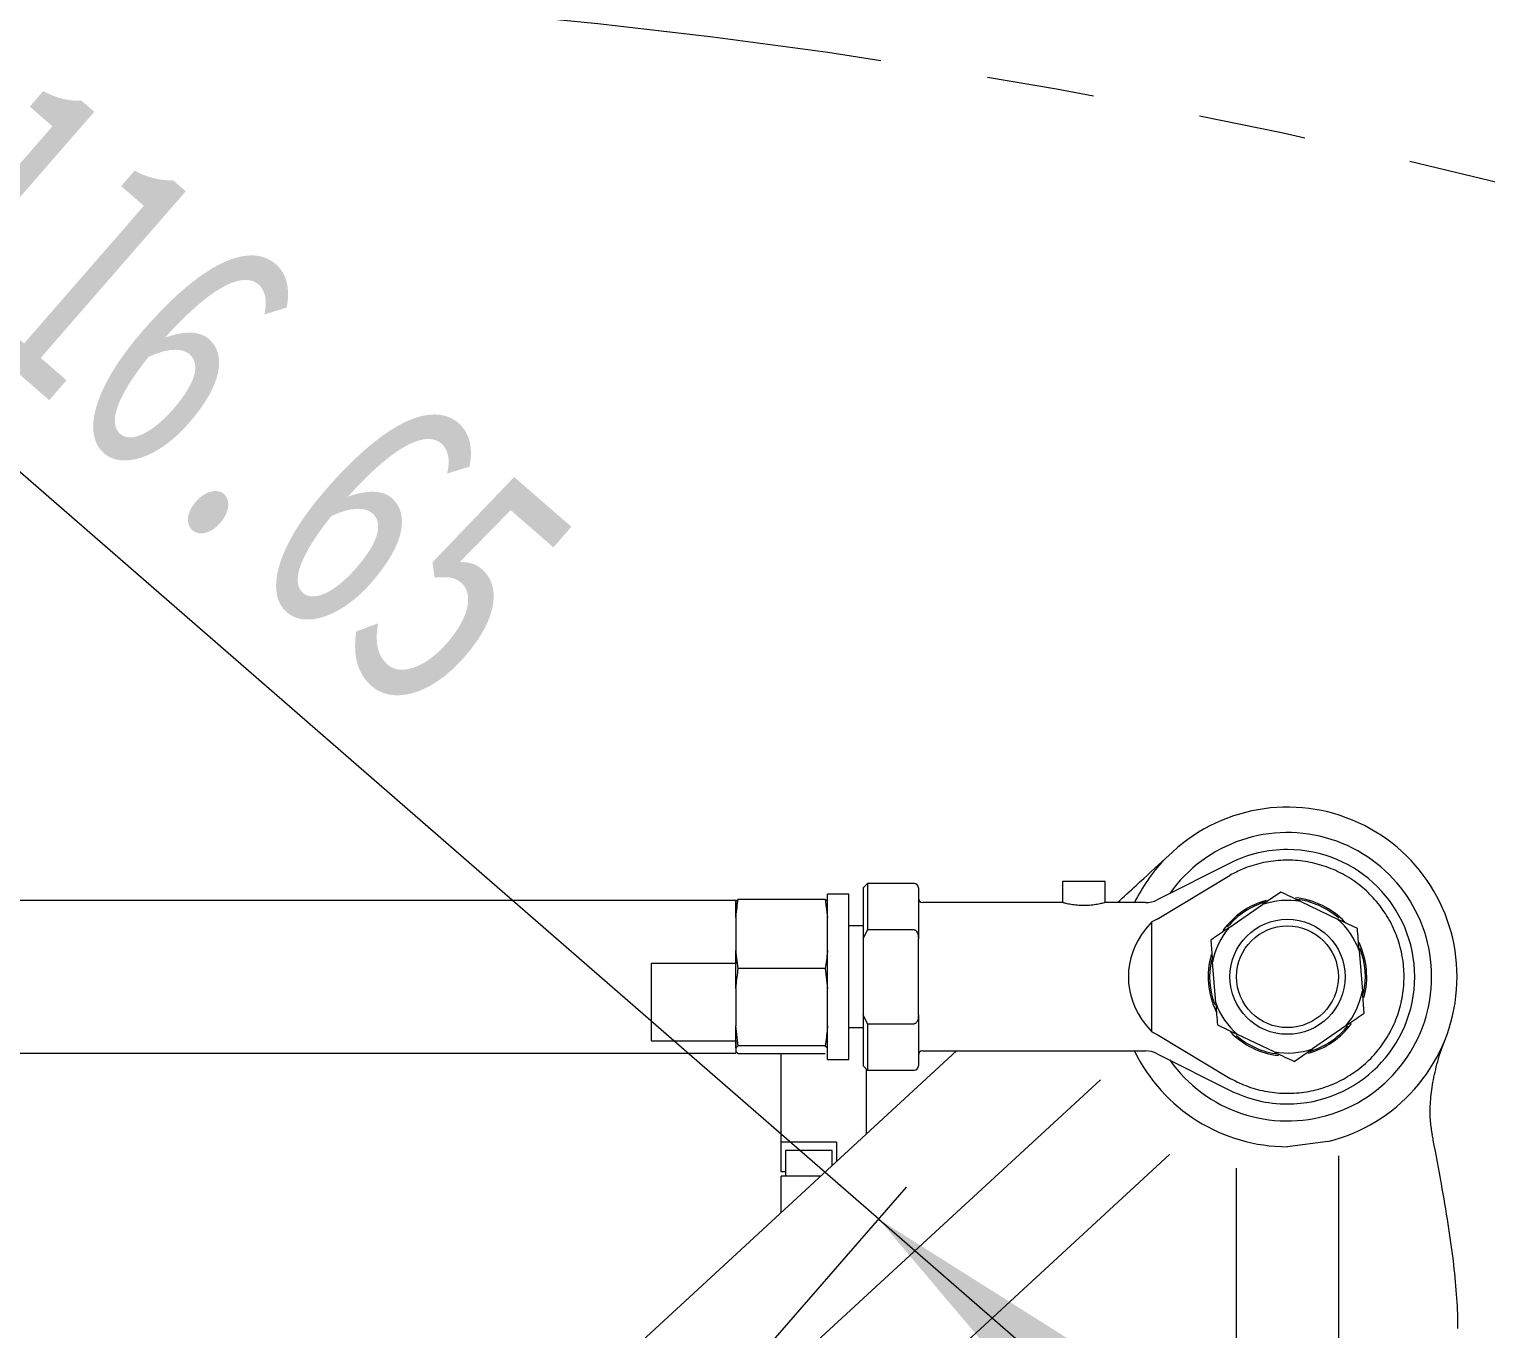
# Paper-space layout '草迹图' of a CAD drawing. Header units: millimetres. Extents: x 0 to 420, y 0 to 297.
# Drawn here: x 164.71 to 181.88, y 257.17 to 272.49 of the extents above; entities that cross this region are included whole.
import ezdxf

# ---------------------------------------------------------------- set-up
doc = ezdxf.new("R2010")
doc.units = ezdxf.units.MM
doc.linetypes.add('PHANTOM', pattern=[12.7, 6.35, -1.27, 1.27, -1.27, 1.27, -1.27])
doc.layers.get('0').update_dxf_attribs({"lineweight": 18})
doc.layers.add('双点划线层', color=7, linetype='PHANTOM', lineweight=18)
doc.layers.add('标注层', color=7, linetype='Continuous', lineweight=15)
doc.styles.add('SLDTEXTSTYLE6', font='', dxfattribs={"width": 0.7})
doc.styles.get('SLDTEXTSTYLE6').set_extended_font_data('宋体')
doc.dimstyles.new('SLDDIMSTYLE0', dxfattribs={"dimtxt": 3, "dimasz": 3, "dimexe": 0, "dimexo": 0.0625, "dimgap": 0.75, "dimtad": 1, "dimdec": 4, "dimlfac": 10, "dimzin": 12, "dimdsep": 46, "dimtxsty": 'SLDTEXTSTYLE6', "dimcen": 0.09, "dimdle": 6, "dimazin": 3, "dimtfac": 1, "dimtdec": 3, "dimtofl": 0, "dimtmove": 0, "dimatfit": 3, "dimfxl": 1, "dimfrac": 2, "dimtolj": 1, "dimarcsym": 0})
doc.dimstyles.new('SLDDIMSTYLE2', dxfattribs={"dimtxt": 3, "dimasz": 3, "dimexe": 0, "dimexo": 0.0625, "dimgap": 0.75, "dimtad": 1, "dimlfac": 10, "dimrnd": 1e-09, "dimzin": 12, "dimdsep": 46, "dimtxsty": 'SLDTEXTSTYLE6', "dimcen": 0.09, "dimdle": 6, "dimadec": 0, "dimazin": 3, "dimtfac": 1, "dimtdec": 3, "dimtofl": 0, "dimtmove": 0, "dimatfit": 3, "dimfxl": 1, "dimfrac": 2, "dimtolj": 1, "dimarcsym": 0})
doc.dimstyles.new('SLDDIMSTYLE5', dxfattribs={"dimtxt": 3, "dimasz": 3, "dimexe": 0, "dimexo": 0.0625, "dimgap": 0.75, "dimtad": 1, "dimdec": 6, "dimlfac": 10, "dimrnd": 1e-09, "dimzin": 12, "dimdsep": 46, "dimtxsty": 'SLDTEXTSTYLE6', "dimcen": 0.09, "dimdle": 6, "dimadec": 0, "dimazin": 3, "dimtfac": 1, "dimtdec": 3, "dimtofl": 0, "dimtmove": 0, "dimatfit": 3, "dimfxl": 1, "dimfrac": 2, "dimtolj": 1, "dimarcsym": 0})

# ---------------------------------------------------------------- blocks, each defined once
blk = doc.blocks.new('*X46')
at = {"layer": '标注层'}
for points in [[(130.174, 263.41), (131.109, 260.522), (131.934, 260.937)], [(133.639, 250.478), (133.927, 253.5), (133.005, 253.446)]]:
    blk.add_hatch(color=256, dxfattribs=at).paths.add_polyline_path(points, flags=0)
blk.add_arc((107.775, 250.478), 25.864, 0, 30, dxfattribs=at)
at = {"layer": '标注层', "insert": (135.59, 261.546), "char_height": 3, "width": 8.11528, "attachment_point": 1, "rotation": 285, "style": 'SLDTEXTSTYLE6'}
blk.add_mtext('30%%D', dxfattribs=at)
blk = doc.blocks.new('*X49')
at = {"layer": '标注层'}
for points in [[(162.166, 239.812), (162.958, 236.882), (163.802, 237.255)], [(164.017, 232.904), (164.155, 235.937), (163.238, 235.838)]]:
    blk.add_hatch(color=256, dxfattribs=at).paths.add_polyline_path(points, flags=0)
for start, end in [(0, 30), (327.3587, 0)]:
    blk.add_arc((150.202, 232.904), 13.815, start, end, dxfattribs=at)
at = {"layer": '标注层', "insert": (158.532, 226.443), "char_height": 3, "width": 8.45864, "attachment_point": 1, "rotation": 71.5429, "style": 'SLDTEXTSTYLE6'}
blk.add_mtext('30%%D', dxfattribs=at)
blk = doc.blocks.new('*X50')
at = {"layer": '标注层'}
for points in [[(156.688, 239.391), (154.53, 241.526), (153.989, 240.779)], [(158.146, 237.491), (158.788, 234.524), (159.65, 234.854)]]:
    blk.add_hatch(color=256, dxfattribs=at).paths.add_polyline_path(points, flags=0)
for start, end in [(45, 87.447), (30, 45), (355.4224, 30)]:
    blk.add_arc((150.202, 232.904), 9.174, start, end, dxfattribs=at)
at = {"layer": '标注层', "insert": (152.174, 246.26), "char_height": 3, "width": 9.3931, "attachment_point": 1, "rotation": 336.6091, "style": 'SLDTEXTSTYLE6'}
blk.add_mtext('15%%D', dxfattribs=at)
blk = doc.blocks.new('*X56')
at = {"layer": '标注层'}
for points in [[(174.723, 258.463), (176.683, 256.145), (177.289, 256.842)], [(183.523, 250.806), (181.563, 253.123), (180.957, 252.427)]]:
    blk.add_hatch(color=256, dxfattribs=at).paths.add_polyline_path(points, flags=0)
for p, q in [((174.723, 258.463), (162.324, 269.251)), ((167.775, 250.478), (175.051, 258.84)), ((174.723, 258.463), (183.523, 250.806)), ((176.575, 242.821), (183.851, 251.183))]:
    blk.add_line(p, q, dxfattribs=at)
at = {"layer": '标注层', "insert": (164.863, 272.168), "char_height": 3, "width": 16.96425, "attachment_point": 1, "rotation": 318.9727, "style": 'SLDTEXTSTYLE6'}
blk.add_mtext('116.65', dxfattribs=at)
blk = doc.blocks.new('*X67')
at = {"layer": '标注层'}
for points in [[(200.23, 266.253), (197.401, 265.153), (197.863, 264.353)], [(148.268, 236.253), (151.097, 237.353), (150.636, 238.153)]]:
    blk.add_hatch(color=256, dxfattribs=at).paths.add_polyline_path(points, flags=0)
for p, q in [((202.163, 262.905), (199.98, 266.686)), ((148.268, 236.253), (200.23, 266.253)), ((150.202, 232.904), (148.018, 236.686))]:
    blk.add_line(p, q, dxfattribs=at)
at = {"layer": '标注层', "insert": (170.048, 253.293), "char_height": 3, "width": 10.26141, "attachment_point": 1, "rotation": 30, "style": 'SLDTEXTSTYLE6'}
blk.add_mtext('600', dxfattribs=at)

psp = doc.layouts.new('草迹图')

# ---------------------------------------------------------------- linework, layer by layer
at = {"color": 7, "linetype": 'Continuous', "lineweight": 0}
for p, q in [((178.08734785, 262.69995273), (178.10763002, 262.71990371)), ((178.10763002, 262.71990371), (178.18548573, 262.79165316)), ((178.86765936, 262.66139563), (178.00438566, 262.22785107)), ((174.59084848, 262.42094183), (174.54084848, 262.37094183)), ((175.14084848, 262.42094183), (174.59084848, 262.42094183)), ((174.59084848, 262.42094183), (174.59084848, 261.87546865)), ((176.89084848, 262.44594183), (176.89084848, 262.19593716)), ((177.14084848, 262.44594183), (176.89084848, 262.44594183)), ((177.39084848, 262.44594183), (177.14084848, 262.44594183)), ((177.39084848, 262.19497242), (177.39084848, 262.44594183)), ((178.00438566, 262.00100386), (178.86765936, 262.5196146)), ((173.04016808, 262.22168008), (126.04016808, 262.22168008)), ((173.06736493, 262.23297243), (173.04016808, 262.20803138)), ((173.04016808, 262.22168008), (173.04016808, 261.47843803)), ((173.04016808, 262.02093086), (173.04016808, 262.20803138)), ((174.09297124, 262.23297243), (173.06736493, 262.23297243)), ((174.09297124, 262.23297243), (174.12016808, 262.02093086)), ((174.37016808, 262.29668008), (174.12016808, 262.29668008)), ((174.12016808, 260.34668008), (174.12016808, 262.29668008)), ((174.37016808, 260.34668008), (174.37016808, 262.29668008)), ((174.54084848, 262.37094183), (174.54084848, 261.76815542)), ((175.19084848, 262.37094183), (175.19084848, 261.76815542)), ((179.46190193, 262.31932537), (179.24732015, 262.17173036)), ((179.69701385, 262.2072896), (180.1308888, 262.00053908)), ((176.89086571, 262.19594183), (175.24084848, 262.19594183)), ((177.86974784, 262.19594183), (177.38743215, 262.19594183)), ((178.85133147, 261.89935889), (179.24732015, 262.17173036)), ((174.54084848, 261.92168008), (174.37016808, 261.92168008)), ((174.54084848, 261.76815542), (174.59084848, 261.87546865)), ((175.14084848, 261.87546865), (174.59084848, 261.87546865)), ((177.94084848, 261.96952163), (177.86974784, 261.88241215)), ((178.00438566, 262.00100386), (177.94084848, 261.96952163)), ((177.94084848, 260.67236202), (177.94084848, 261.96952163)), ((180.36600071, 261.88850332), (180.1308888, 262.00053908)), ((174.54084848, 261.76815542), (174.54084848, 260.87372823)), ((175.19084848, 260.87372823), (175.19084848, 261.76815542)), ((178.6367497, 261.75176388), (178.65727984, 261.4921331)), ((173.06736493, 261.41758832), (173.04016808, 261.62962988)), ((173.04016808, 261.18060571), (173.04016808, 261.62962988)), ((180.38653085, 261.62887254), (180.42441713, 261.14975055)), ((172.04016808, 261.47843803), (172.04016808, 260.56615927)), ((173.04016808, 261.47843803), (172.04016808, 261.47843803)), ((174.09297124, 261.41758832), (173.06736493, 261.41758832)), ((174.09297124, 261.41758832), (174.12016808, 261.18060571)), ((178.69516611, 261.01301111), (178.65727984, 261.4921331)), ((173.04016808, 261.18060571), (173.04016808, 260.74327858)), ((180.44494727, 260.89011978), (180.42441713, 261.14975055)), ((174.59084848, 260.766415), (174.54084848, 260.87372823)), ((174.54084848, 260.87372823), (174.54084848, 260.27094183)), ((175.19084848, 260.87372823), (175.19084848, 260.27094183)), ((173.06736493, 260.50629597), (173.04016808, 260.74327858)), ((173.04016808, 260.48135493), (173.04016808, 260.74327858)), ((174.37016808, 260.72168008), (174.54084848, 260.72168008)), ((174.59084848, 260.766415), (175.14084848, 260.766415)), ((174.59084848, 260.766415), (174.59084848, 260.22094183)), ((177.86974784, 260.7594715), (177.94084848, 260.67236202)), ((177.94084848, 260.67236202), (178.00438566, 260.6408798)), ((178.71569625, 260.75338034), (178.95080817, 260.64134457)), ((180.23036549, 260.74252477), (179.83437681, 260.4701533)), ((172.04016808, 260.56615927), (173.04016808, 260.56615927)), ((173.04016808, 260.56615927), (173.04016808, 260.42168008)), ((174.09297124, 260.50629597), (173.06736493, 260.50629597)), ((174.09297124, 260.50629597), (174.12016808, 260.48135493)), ((178.00438566, 260.6408798), (178.86765936, 260.12226906)), ((179.38468312, 260.43459405), (178.95080817, 260.64134457)), ((126.04016808, 260.42168008), (173.04016808, 260.42168008)), ((167.63924451, 253.07255858), (175.64014189, 260.44594183)), ((173.06736493, 260.41038774), (173.04016808, 260.43532879)), ((174.09297124, 260.41038774), (173.06736493, 260.41038774)), ((173.57515784, 259.37094183), (173.57515784, 260.41038774)), ((174.12016808, 260.34668008), (174.37016808, 260.34668008)), ((175.24084848, 260.44594183), (177.86974784, 260.44594183)), ((178.00438566, 260.41403259), (178.86765936, 259.98048802)), ((179.61979503, 260.32255829), (179.83437681, 260.4701533)), ((174.54084848, 260.27094183), (174.59084848, 260.22094183)), ((174.57515784, 260.23663247), (174.57515784, 259.46448498)), ((174.59084848, 260.22094183), (175.14084848, 260.22094183)), ((169.26485434, 252.66683044), (177.33702076, 260.10589305)), ((173.77515784, 259.37094183), (173.57515784, 259.37094183)), ((173.57515784, 259.02094183), (173.57515784, 259.37094183)), ((174.17515784, 259.37094183), (173.77515784, 259.37094183)), ((174.22515784, 259.37094183), (174.17515784, 259.37094183)), ((174.22515784, 259.37094183), (174.22515784, 259.14193564)), ((180.0155127, 259.37808468), (179.54084848, 259.31736124)), ((178.15023841, 259.22346626), (170.07807199, 251.78440364)), ((173.62515784, 259.27094183), (173.62515784, 258.97094183)), ((174.17515784, 259.27094183), (173.62515784, 259.27094183)), ((174.17515784, 259.09585717), (174.17515784, 259.27094183)), ((180.14084848, 259.20868595), (180.14084848, 255.36560737)), ((173.62515784, 259.02094183), (173.57515784, 259.02094183)), ((173.57515784, 258.54291545), (173.57515784, 258.97094183)), ((173.77515784, 258.97094183), (173.57515784, 258.97094183)), ((174.03961154, 258.97094183), (173.77515784, 258.97094183)), ((178.94084848, 256.09272726), (178.94084848, 259.06362638))]:
    psp.add_line(p, q, dxfattribs=at)
for radius in [0.67857143, 0.6]:
    psp.add_circle((179.54084848, 261.32094183), radius, dxfattribs=at)
for centre, radius, start, end in [((179.54084848, 261.32094183), 2, 283.729132675, 132.662722123), ((179.54084848, 261.32094183), 1.7, 0, 144.738741168), ((179.54084848, 261.32094183), 1.5, 90, 116.666254232), ((179.54084848, 261.32094183), 1.5, 270, 90), ((179.54084848, 261.32094183), 2.00358059, 136.506424196, 154.105327302), ((175.14084848, 262.37094183), 0.05, 0, 90), ((175.24084848, 262.24594183), 0.05, 180, 270), ((177.86974783, 262.49594183), 0.3, 270.000000854, 296.666255939), ((179.54084848, 261.32094183), 0.93480188, 105.522476759, 144.417354697), ((179.54084848, 261.32094183), 0.91833285, 105.781116624, 140.264433482), ((179.54084848, 261.32094183), 0.9, 80.007627622, 109.034812723), ((179.54084848, 261.32094183), 0.93480188, 43.50431372, 84.177457588), ((179.54084848, 261.32094183), 0.91833285, 48.845906849, 83.323320667), ((178.54084848, 261.32094183), 0.875, 140.082765093, 219.917234907), ((179.54084848, 261.32094183), 0.9, 140.007627622, 169.034812723), ((179.54084848, 261.32094183), 0.9, 20.007627622, 49.034812723), ((179.54084848, 261.32094183), 0.93480188, 344.892965069, 25.514874135), ((179.54084848, 261.32094183), 0.93480188, 163.725971142, 206.20517081), ((179.54084848, 261.32094183), 0.91833285, 167.506818371, 200.97712356), ((179.54084848, 261.32094183), 0.91833285, 347.705989314, 21.154733418), ((179.54084848, 261.32094183), 1.7, 215.261258833, 0), ((179.54084848, 261.32094183), 0.9, 200.007627622, 229.034812723), ((179.54084848, 261.32094183), 0.9, 320.007627622, 349.034812723), ((179.54084848, 261.32094183), 0.93480188, 224.137960456, 263.642459933), ((179.54084848, 261.32094183), 0.93480188, 285.397678091, 323.95524013), ((179.54084848, 261.32094183), 0.91833285, 286.591839403, 320.87028468), ((179.54084848, 261.32094183), 0.91833285, 228.825752558, 263.072710689), ((175.24084848, 260.39594183), 0.05, 90, 180), ((179.54084848, 261.32094183), 2.00358059, 205.894672698, 270), ((177.86974783, 260.14594183), 0.3, 63.333745768, 90), ((179.54084848, 261.32094183), 0.9, 260.007627622, 289.034812723), ((175.14084848, 260.27094183), 0.05, 270, 360), ((179.54084848, 261.32094183), 1.5, 243.333745768, 270)]:
    psp.add_arc(centre, radius, start, end, dxfattribs=at)
for points, knots in [([(177.5390762, 262.19594183), (177.61252316, 262.26362831), (177.81085103, 262.44640123), (177.99296102, 262.61422825), (178.10763002, 262.71990371)], [0, 0, 0, 0, 0.28632827925, 0.77316848598, 0.77316848598, 0.77316848598, 0.77316848598]), ([(178.86765936, 260.12226906), (178.93693067, 260.08778243), (179.07547329, 260.01880917), (179.30145266, 259.96085857), (179.53296745, 259.93981853), (179.76507662, 259.95784507), (179.99058899, 260.0151838), (180.2036245, 260.10887354), (180.39745106, 260.23766607), (180.56746406, 260.39657958), (180.70773376, 260.58227249), (180.81556155, 260.78850233), (180.88645872, 261.01015777), (180.91994488, 261.24045372), (180.91347631, 261.47308155), (180.86884556, 261.70147956), (180.78574052, 261.91885273), (180.66802463, 262.11960267), (180.51765267, 262.29721388), (180.34012291, 262.44768322), (180.13943841, 262.56550635), (179.92210586, 262.64873754), (179.69374964, 262.69346376), (179.4610603, 262.70016702), (179.23098897, 262.66640334), (179.0312678, 262.60425074), (178.91513983, 262.54417668), (178.86765936, 262.5196146)], [0, 0, 0, 0, 0.2326926677, 0.4653853355, 0.6980780032, 0.9307706709, 1.1634633387, 1.3961560064, 1.6288486742, 1.8615413419, 2.0942340096, 2.3269266774, 2.5596193451, 2.7923120128, 3.0250046806, 3.2576973483, 3.490390016, 3.7230826838, 3.9557753515, 4.1884680193, 4.421160687, 4.6538533547, 4.8865460225, 5.1192386902, 5.3519313579, 5.5846240257, 5.7455673474, 5.7455673474, 5.7455673474, 5.7455673474]), ([(173.04016808, 262.02093086), (173.0406139, 262.02590828), (173.04696254, 262.09678871), (173.05753494, 262.16735836), (173.06736493, 262.23297243)], [0, 0, 0, 0, 0.01501817851, 0.21386505506, 0.21386505506, 0.21386505506, 0.21386505506]), ([(174.12016808, 262.20803138), (174.11973861, 262.20859577), (174.11339426, 262.21693298), (174.10282501, 262.22523366), (174.09297124, 262.23297243)], [0, 0, 0, 0, 0.00251514814, 0.03715435542, 0.03715435542, 0.03715435542, 0.03715435542]), ([(179.69701385, 262.2072896), (179.69169356, 262.20982483), (179.61310113, 262.24727577), (179.53485304, 262.28456263), (179.46190193, 262.31932537)], [0, 0, 0, 0, 0.01763045619, 0.26044121427, 0.26044121427, 0.26044121427, 0.26044121427]), ([(177.38743215, 262.19497214), (177.38820631, 262.19519096), (177.39066937, 262.19588714), (177.36617867, 262.18895806), (177.31785066, 262.17729765), (177.24755639, 262.16502276), (177.16502667, 262.15837533), (177.08106507, 262.16030595), (177.00465292, 262.16953295), (176.9425453, 262.18206257), (176.89926617, 262.19347391), (176.89365029, 262.19512056), (176.89086571, 262.19593703)], [0, 0, 0, 0, 0.02407629183, 0.07660202495, 0.13005576728, 0.18533331928, 0.24060381514, 0.29383870377, 0.34625134906, 0.40025967215, 0.45584268579, 0.51050813412, 0.51050813412, 0.51050813412, 0.51050813412]), ([(175.14084848, 261.87546865), (175.14386771, 261.87513886), (175.15056243, 261.87440759), (175.16125679, 261.86774844), (175.17389441, 261.85285497), (175.18804617, 261.81906713), (175.1897275, 261.7885211), (175.19084848, 261.76815542)], [0, 0, 0, 0, 0.00914465981, 0.02027699564, 0.03718558839, 0.06795974048, 0.12952314367, 0.12952314367, 0.12952314367, 0.12952314367]), ([(178.85133147, 261.89935889), (178.84068162, 261.89203364), (178.76895624, 261.84269903), (178.69755188, 261.79358522), (178.6367497, 261.75176388)], [0, 0, 0, 0, 0.03867055283, 0.26044121427, 0.26044121427, 0.26044121427, 0.26044121427]), ([(180.38653085, 261.62887254), (180.38604893, 261.63496705), (180.3791862, 261.72175542), (180.37235355, 261.80816326), (180.36600071, 261.88850332)], [0, 0, 0, 0, 0.01828888149, 0.26044121427, 0.26044121427, 0.26044121427, 0.26044121427]), ([(174.12016808, 261.62962988), (174.11972227, 261.62465247), (174.11337363, 261.55377204), (174.10280122, 261.48320238), (174.09297124, 261.41758832)], [0, 0, 0, 0, 0.01501817851, 0.21386505506, 0.21386505506, 0.21386505506, 0.21386505506]), ([(173.04016808, 261.18060571), (173.04113033, 261.19236733), (173.04761093, 261.27158033), (173.05828, 261.35043881), (173.06736493, 261.41758832)], [0, 0, 0, 0, 0.03543004351, 0.23861679956, 0.23861679956, 0.23861679956, 0.23861679956]), ([(178.69516611, 261.01301111), (178.69564803, 261.0069166), (178.70251076, 260.92012823), (178.70934341, 260.83372039), (178.71569625, 260.75338034)], [0, 0, 0, 0, 0.01828888149, 0.26044121427, 0.26044121427, 0.26044121427, 0.26044121427]), ([(175.19084848, 260.87372823), (175.18971667, 260.85286144), (175.18822779, 260.82541148), (175.17582761, 260.79384311), (175.16659779, 260.77951503), (175.15586283, 260.77031339), (175.14740467, 260.76674957), (175.14224744, 260.76648639), (175.14084848, 260.766415)], [0, 0, 0, 0, 0.06267382678, 0.08244647959, 0.10231888236, 0.11360277873, 0.12499078692, 0.1292297708, 0.1292297708, 0.1292297708, 0.1292297708]), ([(180.23036549, 260.74252477), (180.24101534, 260.74985002), (180.31274072, 260.79918463), (180.38414509, 260.84829843), (180.44494727, 260.89011978)], [0, 0, 0, 0, 0.03867055283, 0.26044121427, 0.26044121427, 0.26044121427, 0.26044121427]), ([(174.12016808, 260.74327858), (174.11920584, 260.73151696), (174.11272524, 260.65230396), (174.10205616, 260.57344547), (174.09297124, 260.50629597)], [0, 0, 0, 0, 0.03543004351, 0.23861679956, 0.23861679956, 0.23861679956, 0.23861679956]), ([(173.04016808, 260.48135493), (173.04059756, 260.48191931), (173.04694191, 260.49025652), (173.05751116, 260.4985572), (173.06736493, 260.50629597)], [0, 0, 0, 0, 0.00251514814, 0.03715435542, 0.03715435542, 0.03715435542, 0.03715435542]), ([(181.25026502, 259.45676325), (181.24140391, 259.50849694), (181.22099937, 259.62762446), (181.22271873, 259.82554023), (181.24737816, 260.05211203), (181.30275754, 260.29683954), (181.35551163, 260.47531273), (181.39536551, 260.56982897), (181.3993194, 260.57920589)], [0, 0, 0, 0, 0.1610854007, 0.3709324168, 0.5983302821, 0.8466056141, 1.1189597602, 1.1489558073, 1.1489558073, 1.1489558073, 1.1489558073]), ([(179.38468312, 260.43459405), (179.3900034, 260.43205883), (179.46859583, 260.39460788), (179.54684392, 260.35732103), (179.61979503, 260.32255829)], [0, 0, 0, 0, 0.01763045619, 0.26044121427, 0.26044121427, 0.26044121427, 0.26044121427]), ([(181.54898112, 257.17455701), (181.54938557, 257.1878489), (181.55340364, 257.31989865), (181.53641434, 257.58586109), (181.49914298, 257.98229884), (181.43623681, 258.41598216), (181.35489777, 258.88976355), (181.28946466, 259.24098172), (181.25170508, 259.43587963), (181.24769031, 259.45660206)], [0, 0, 0, 0, 0.0423579016, 0.420809222, 0.8272198612, 1.2658291464, 1.739044694, 2.2456519314, 2.3059252198, 2.3059252198, 2.3059252198, 2.3059252198])]:
    psp.add_open_spline(points, degree=3, knots=knots, dxfattribs=at)
at = {"layer": '双点划线层'}
for points, knots in [([(122.50969432, 274.04174867), (148.45952084, 285.70224501), (196.23749045, 280.46419017), (220.31010691, 235.21417352), (226.86362302, 212.55913477), (226.86362302, 200.89693049)], [0, 0, 0, 0, 89.296800262, 123.2599750438, 163.0143961453, 163.0143961453, 163.0143961453, 163.0143961453]), ([(131.30969432, 266.38465067), (155.30711471, 277.9359228), (204.73690179, 273.34703004), (243.29252316, 201.31727091), (242.65767526, 142.88044496), (170.62121366, 135.60482969)], [0, 0, 0, 0, 101.4794959492, 139.2948273943, 288.8179804275, 288.8179804275, 288.8179804275, 288.8179804275])]:
    psp.add_open_spline(points, degree=3, knots=knots, dxfattribs=at)

# ---------------------------------------------------------------- dimensions: what is measured, and where the dimension line sits
at = {"layer": '标注层'}
for base, line1, line2, picture, middle in [((132.75792428, 257.17215192), ((159.73680483, 280.4781107), (107.77515784, 250.47803983)), ((167.77515784, 250.47803983), (107.77515784, 250.47803983)), '*X46', (132.75792428, 257.17215192)), ((163.545862, 236.48004038), ((177.83810659, 232.9044467), (150.20156471, 232.9044467)), ((202.1632117, 262.90451757), (150.20156471, 232.9044467)), '*X49', (163.30596281, 228.53067364)), ((157.47946596, 238.48897674), ((202.1632117, 262.90451757), (150.20156471, 232.9044467)), ((162.58611949, 245.28900147), (150.20156471, 232.9044467)), '*X50', (153.84350045, 241.32413354))]:
    dim = psp.add_angular_dim_2l(base=base, line1=line1, line2=line2, dimstyle='SLDDIMSTYLE0', override={"dimtad": 1, "dimtih": 0, "dimtoh": 0, "dimsah": 1, "dimtdec": 2, "dimtzin": 12}, dxfattribs=at)
    dim.commit()
    dim.dimension.update_dxf_attribs({"geometry": picture, "text_midpoint": middle, "dimtype": 162})
for base, p1, p2, angle, dimstyle, picture, middle in [((183.52279575, 250.80558739), (167.77515784, 250.47803983), (176.57515784, 242.82094183), 318.972662155, 'SLDDIMSTYLE2', '*X56', (166.2753887, 265.81298353)), ((200.2298890026, 266.2531307176), (150.2015647136, 232.9044466985), (202.163211702, 262.9045175748), 30, 'SLDDIMSTYLE5', '*X67', (174.2490655084, 251.2530952794))]:
    dim = psp.add_linear_dim(base=base, p1=p1, p2=p2, angle=angle, dimstyle=dimstyle, override={"dimsah": 1, "dimtzin": 12}, dxfattribs=at)
    dim.commit()
    dim.dimension.update_dxf_attribs({"geometry": picture, "text_midpoint": middle, "dimtype": 160})

doc.saveas('drawing.dxf')
